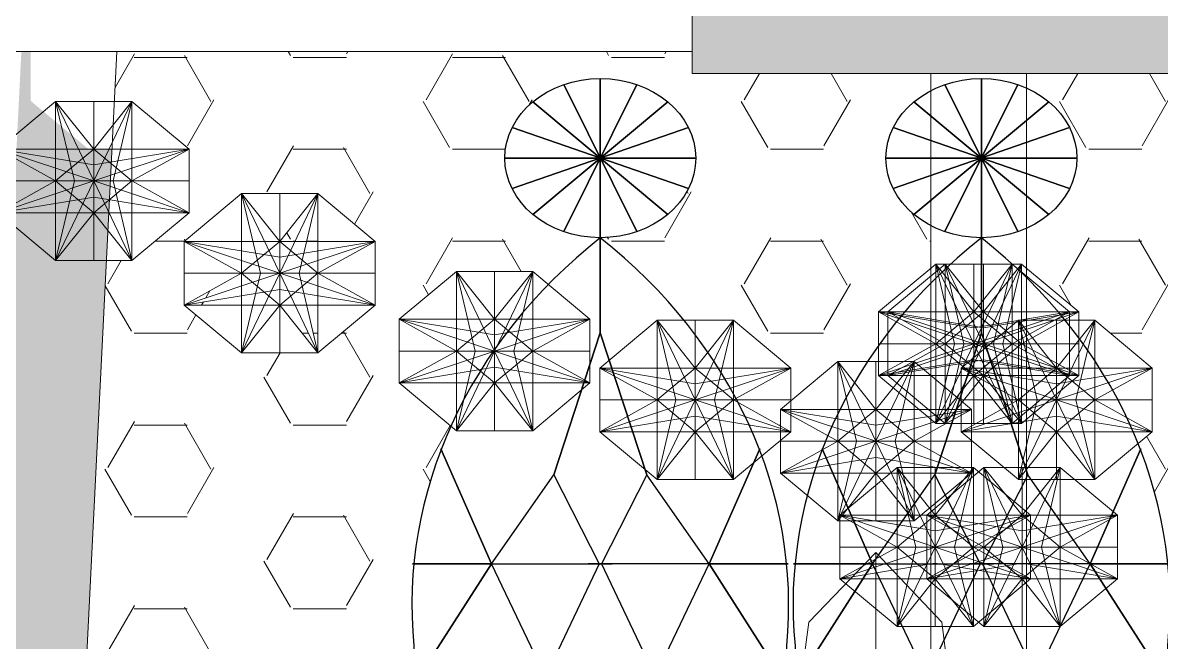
# Model space of a CAD drawing. Header units: inches. Extents: x 193287 to 241687, y 437648 to 550079.
# Drawn here: x 234419.57 to 234455.35, y 465391.59 to 465411.05 of the extents above; entities that cross this region are included whole.
import ezdxf

# ---------------------------------------------------------------- set-up
doc = ezdxf.new("R2010")
doc.units = ezdxf.units.IN
doc.header["$MEASUREMENT"] = 0
doc.linetypes.add('HIDDEN', pattern=[0.375, 0.25, -0.125])
doc.layers.add('CQ SPOT DETAIL DIMENSION', color=9, linetype='Continuous')
doc.layers.add('E-LITE-FIXT-NORM-CEILING', color=3, linetype='Continuous')

# ---------------------------------------------------------------- blocks, each defined once
blk = doc.blocks.new('CRYSTAL ALMOND')
at = {"color": 4}
for p, q in [((16643.04392548388, 3698.136794871885), (16650.69759413118, 3716.614385522109)), ((16650.69759413117, 3698.136794871885), (16643.04392548387, 3716.614385522109)), ((16650.69759413118, 3716.614385522109), (16643.04392548388, 3698.136794871885)), ((16643.04392548388, 3716.614385522107), (16650.69759413117, 3698.136794871882)), ((16646.87075980753, 3697.375590196999), (16646.87075980753, 3717.375590196996)), ((16646.87075980753, 3717.375590196996), (16646.87075980753, 3697.375590196999)), ((16639.79969199566, 3700.30452238513), (16653.94182761939, 3714.446658008861)), ((16653.94182761939, 3700.30452238513), (16639.79969199566, 3714.446658008861)), ((16653.9418276194, 3714.446658008863), (16639.79969199566, 3700.304522385133)), ((16639.79969199566, 3714.446658008863), (16653.94182761939, 3700.304522385132)), ((16637.63196448241, 3703.548755873348), (16656.10955513264, 3711.202424520648)), ((16656.10955513264, 3703.548755873345), (16637.63196448241, 3711.202424520647)), ((16656.10955513264, 3711.202424520646), (16637.63196448241, 3703.548755873344)), ((16637.63196448241, 3711.202424520648), (16656.10955513264, 3703.548755873346)), ((16636.87075980752, 3707.375590196996), (16656.87075980752, 3707.375590196996)), ((16656.87075980752, 3707.375590196996), (16636.87075980752, 3707.375590196996)), ((16627.19847976042, 3656.410555810113), (16648.12835971581, 3656.41055581011)), ((16666.54303985463, 3656.41055581011), (16645.61315989925, 3656.41055581011))]:
    blk.add_line(p, q, dxfattribs=at)
for points in [[(16646.87075980753, 3625.35748944595), (16646.87075980753, 3634.379865420907), (16641.13501732991, 3642.207152487384), (16635.47711062292, 3656.412236164359), (16630.17234510371, 3670.845049834504), (16635.47711062292, 3656.412236164359), (16642.00545440183, 3667.573356105111), (16646.87075980753, 3685.441208679175), (16646.87075980753, 3697.375590196993), (16646.87075980753, 3685.441208679175), (16642.00545440183, 3667.573356105111), (16646.75373299187, 3656.41055581011), (16641.13501732991, 3642.207152487384), (16633.58700076425, 3631.139002675256), (16641.13501732991, 3642.207152487384), (16635.47711062292, 3656.412236164359), (16627.73279780014, 3641.910013242532), (16635.47711062292, 3656.412236164359), (16627.19847976042, 3656.410555810113), (16646.75373299187, 3656.41055581011)], [(16646.87075980753, 3625.35748944595), (16646.87075980753, 3634.379865420907), (16652.60650228513, 3642.207152487384), (16658.26440899214, 3656.412236164357), (16663.56917451133, 3670.845049834504), (16658.26440899214, 3656.412236164357), (16651.73606521323, 3667.57335610511), (16646.87075980753, 3685.441208679175), (16646.87075980753, 3697.375590196993), (16646.87075980753, 3685.441208679175), (16651.73606521323, 3667.57335610511), (16646.98778662319, 3656.41055581011), (16652.60650228513, 3642.207152487384), (16660.1545188508, 3631.139002675254), (16652.60650228513, 3642.207152487384), (16658.26440899214, 3656.412236164357), (16666.00872181491, 3641.91001324253), (16658.26440899214, 3656.412236164357), (16666.54303985463, 3656.41055581011), (16646.98778662319, 3656.41055581011)]]:
    blk.add_lwpolyline(points, dxfattribs=at)
blk.add_circle((16646.87075980753, 3707.375590196996), 10, dxfattribs=at)
for centre, radius, start, end in [((16690.90522843881, 3651.250802662294), 63.76935355451035, 133.6718501951636, 184.618937128605), ((16602.83629117625, 3651.250802662295), 63.76935355451035, 355.3810628713922, 46.32814980483348), ((16647.91205246385, 3645.901307439538), 20.57019076600424, 179.4032131307408, 267.0983650391007), ((16645.8294671512, 3645.901307439538), 20.57019076600424, 272.9016349608965, 0.5967868692562939)]:
    blk.add_arc(centre, radius, start, end, dxfattribs=at)
blk = doc.blocks.new('COLIER')
at = {"color": 4, "lineweight": 0}
for p, q in [((8394.670950515927, 3316.420304326292), (8400.670950515927, 3322.420304326293)), ((8400.670950515927, 3322.420304326293), (8400.670950515927, 3302.420304326294)), ((8400.670950515927, 3322.420304326293), (8408.67095051593, 3322.420304326293)), ((8400.670950515925, 3322.42030432629), (8404.670950515927, 3316.420304326293)), ((8400.670950515927, 3322.420304326285), (8402.64241710195, 3312.420304326292)), ((8404.670950515932, 3312.420304326293), (8400.670950515925, 3322.42030432629)), ((8404.670950515927, 3322.420304326293), (8404.670950515927, 3302.420304326294)), ((8408.67095051593, 3322.420304326293), (8404.67095051593, 3316.420304326293)), ((8404.670950515927, 3312.420304326293), (8408.67095051593, 3322.420304326293)), ((8408.670950515927, 3322.420304326288), (8406.69948392991, 3312.420304326293)), ((8408.670950515927, 3322.420304326293), (8408.670950515927, 3302.420304326294)), ((8408.67095051593, 3322.420304326293), (8414.67095051593, 3316.420304326292)), ((8394.670950515927, 3316.420304326292), (8414.67095051593, 3316.420304326292)), ((8394.670950515927, 3308.420304326293), (8394.670950515927, 3316.420304326292)), ((8394.670950515925, 3316.420304326299), (8400.670950515923, 3312.420304326293)), ((8394.67095051593, 3316.420304326296), (8404.670950515927, 3314.44883774027)), ((8404.670950515923, 3312.420304326288), (8394.670950515925, 3316.420304326299)), ((8400.670950515927, 3312.420304326295), (8404.670950515927, 3316.420304326289)), ((8414.670950515923, 3316.420304326296), (8404.67095051593, 3314.44883774027)), ((8404.670950515932, 3312.420304326288), (8414.67095051593, 3316.420304326299)), ((8404.670950515927, 3316.420304326289), (8408.670950515934, 3312.42030432629)), ((8414.67095051593, 3316.420304326299), (8408.670950515934, 3312.420304326293)), ((8414.67095051593, 3316.420304326292), (8414.67095051593, 3308.420304326293)), ((8394.670950515927, 3312.420304326293), (8414.67095051593, 3312.420304326293)), ((8394.670950515923, 3308.420304326293), (8400.670950515923, 3312.42030432629)), ((8404.670950515923, 3312.420304326293), (8394.670950515923, 3308.420304326293)), ((8400.670950515927, 3302.420304326302), (8402.64241710195, 3312.420304326295)), ((8404.670950515932, 3312.420304326293), (8400.670950515925, 3302.420304326295)), ((8404.670950515927, 3308.420304326297), (8400.670950515923, 3312.42030432629)), ((8404.670950515927, 3312.420304326293), (8408.67095051593, 3302.420304326293)), ((8404.670950515932, 3312.420304326293), (8414.670950515934, 3308.420304326293)), ((8408.670950515934, 3312.42030432629), (8404.670950515927, 3308.420304326297)), ((8408.670950515927, 3302.420304326299), (8406.69948392991, 3312.420304326293)), ((8414.670950515934, 3308.420304326293), (8408.670950515934, 3312.42030432629)), ((8394.670950515927, 3308.420304326296), (8404.670950515923, 3310.39177091231)), ((8414.67095051593, 3308.420304326296), (8404.670950515932, 3310.39177091231)), ((8394.670950515927, 3308.420304326293), (8414.67095051593, 3308.420304326293)), ((8400.67095051593, 3302.420304326294), (8394.670950515927, 3308.420304326293)), ((8400.670950515925, 3302.420304326295), (8404.670950515927, 3308.420304326293)), ((8408.67095051593, 3302.420304326293), (8404.67095051593, 3308.420304326293)), ((8414.67095051593, 3308.420304326293), (8408.670950515927, 3302.420304326294)), ((8408.670950515927, 3302.420304326294), (8400.67095051593, 3302.420304326294)), ((8390.606981468914, 3290.893039470994), (8396.606981468914, 3296.893039470994)), ((8396.606981468914, 3296.893039470994), (8396.606981468914, 3276.893039470996)), ((8396.606981468914, 3296.893039470994), (8404.606981468916, 3296.893039470994)), ((8396.60698146891, 3296.893039470992), (8400.606981468914, 3290.893039470994)), ((8396.606981468914, 3296.893039470986), (8398.578448054936, 3286.893039470994)), ((8400.606981468922, 3286.893039470994), (8396.60698146891, 3296.893039470992)), ((8400.606981468914, 3296.893039470994), (8400.606981468914, 3276.893039470996)), ((8404.606981468916, 3296.893039470994), (8400.606981468916, 3290.893039470994)), ((8400.606981468914, 3286.893039470994), (8404.606981468916, 3296.893039470994)), ((8404.606981468914, 3296.893039470989), (8402.635514882897, 3286.893039470994)), ((8404.606981468914, 3296.893039470994), (8404.606981468914, 3276.893039470996)), ((8404.606981468916, 3296.893039470994), (8410.606981468914, 3290.893039470994)), ((8390.606981468914, 3290.893039470994), (8410.606981468914, 3290.893039470994)), ((8390.606981468914, 3282.893039470995), (8390.606981468914, 3290.893039470994)), ((8390.60698146891, 3290.893039471), (8396.606981468909, 3286.893039470994)), ((8390.606981468916, 3290.893039470997), (8400.60698146891, 3288.921572884972)), ((8400.606981468909, 3286.893039470989), (8390.60698146891, 3290.893039471)), ((8396.606981468914, 3286.893039470995), (8400.606981468914, 3290.89303947099)), ((8410.60698146891, 3290.893039470997), (8400.606981468916, 3288.921572884972)), ((8400.606981468922, 3286.893039470989), (8410.606981468916, 3290.893039471)), ((8400.606981468914, 3290.89303947099), (8404.606981468922, 3286.893039470991)), ((8410.606981468916, 3290.893039471), (8404.606981468922, 3286.893039470994)), ((8410.606981468914, 3290.893039470994), (8410.606981468914, 3282.893039470995)), ((8390.606981468914, 3286.893039470994), (8410.606981468914, 3286.893039470994)), ((8390.606981468909, 3282.893039470995), (8396.606981468909, 3286.893039470991)), ((8400.606981468909, 3286.893039470994), (8390.606981468909, 3282.893039470995)), ((8396.606981468914, 3276.893039471003), (8398.578448054936, 3286.893039470995)), ((8400.606981468922, 3286.893039470994), (8396.60698146891, 3276.893039470996)), ((8400.606981468914, 3282.893039470998), (8396.606981468909, 3286.893039470991)), ((8400.606981468914, 3286.893039470994), (8404.606981468916, 3276.893039470994)), ((8400.606981468922, 3286.893039470994), (8410.606981468922, 3282.893039470995)), ((8404.606981468922, 3286.893039470991), (8400.606981468914, 3282.893039470998)), ((8404.606981468914, 3276.893039471), (8402.635514882897, 3286.893039470994)), ((8410.606981468922, 3282.893039470995), (8404.606981468922, 3286.893039470991)), ((8390.606981468914, 3282.893039470997), (8400.606981468909, 3284.864506057012)), ((8410.606981468914, 3282.893039470997), (8400.606981468922, 3284.864506057012)), ((8390.606981468914, 3282.893039470995), (8410.606981468914, 3282.893039470995)), ((8396.606981468918, 3276.893039470996), (8390.606981468914, 3282.893039470995)), ((8396.60698146891, 3276.893039470996), (8400.606981468914, 3282.893039470994)), ((8404.606981468916, 3276.893039470994), (8400.606981468916, 3282.893039470994)), ((8410.606981468914, 3282.893039470995), (8404.606981468914, 3276.893039470996)), ((8404.606981468914, 3276.893039470996), (8396.606981468918, 3276.893039470996))]:
    blk.add_line(p, q, dxfattribs=at)
blk = doc.blocks.new('COLIER5')
at = {"color": 4, "lineweight": 0}
for p, q in [((8313.218561175172, 3454.69106022486), (8319.218561175167, 3460.69106022486)), ((8319.218561175167, 3460.69106022486), (8319.218561175167, 3440.691060224861)), ((8319.218561175167, 3460.69106022486), (8327.218561175174, 3460.69106022486)), ((8319.218561175167, 3460.691060224859), (8323.21856117517, 3454.69106022486)), ((8319.218561175167, 3460.691060224853), (8321.190027761193, 3450.691060224861)), ((8323.218561175176, 3450.691060224861), (8319.218561175167, 3460.691060224859)), ((8323.21856117517, 3460.69106022486), (8323.21856117517, 3440.691060224861)), ((8327.218561175174, 3460.69106022486), (8323.218561175174, 3454.69106022486)), ((8323.21856117517, 3450.691060224861), (8327.218561175174, 3460.69106022486)), ((8327.21856117517, 3460.691060224855), (8325.247094589153, 3450.691060224861)), ((8327.21856117517, 3460.69106022486), (8327.21856117517, 3440.691060224861)), ((8327.218561175174, 3460.69106022486), (8333.21856117517, 3454.69106022486)), ((8313.218561175172, 3454.69106022486), (8333.21856117517, 3454.69106022486)), ((8313.218561175167, 3454.691060224866), (8319.218561175167, 3450.691060224861)), ((8313.218561175174, 3454.691060224863), (8323.218561175168, 3452.719593638838)), ((8323.218561175165, 3450.691060224855), (8313.218561175167, 3454.691060224866)), ((8319.218561175167, 3450.691060224862), (8323.21856117517, 3454.691060224857)), ((8333.218561175167, 3454.691060224863), (8323.218561175174, 3452.719593638838)), ((8323.218561175176, 3450.691060224855), (8333.218561175172, 3454.691060224866)), ((8323.21856117517, 3454.691060224857), (8327.218561175174, 3450.691060224857)), ((8333.218561175172, 3454.691060224866), (8327.218561175174, 3450.691060224861)), ((8333.21856117517, 3454.69106022486), (8333.21856117517, 3446.691060224861)), ((8313.218561175172, 3450.691060224861), (8333.21856117517, 3450.691060224861)), ((8313.218561175165, 3446.691060224861), (8319.218561175167, 3450.691060224857)), ((8323.218561175165, 3450.691060224861), (8313.218561175165, 3446.691060224861)), ((8319.218561175167, 3440.691060224869), (8321.190027761193, 3450.691060224862)), ((8323.218561175176, 3450.691060224861), (8319.218561175167, 3440.691060224863)), ((8323.21856117517, 3446.691060224865), (8319.218561175167, 3450.691060224857)), ((8323.21856117517, 3450.691060224861), (8327.218561175174, 3440.691060224861)), ((8323.218561175176, 3450.691060224861), (8333.218561175176, 3446.691060224861)), ((8327.218561175174, 3450.691060224857), (8323.21856117517, 3446.691060224865)), ((8327.21856117517, 3440.691060224867), (8325.247094589153, 3450.691060224861)), ((8333.218561175176, 3446.691060224861), (8327.218561175174, 3450.691060224857)), ((8313.218561175172, 3446.691060224864), (8323.218561175165, 3448.662526810878)), ((8333.21856117517, 3446.691060224864), (8323.218561175176, 3448.662526810878)), ((8332.704209839301, 3443.096966411955), (8338.7042098393, 3449.096966411955)), ((8338.7042098393, 3449.096966411955), (8338.7042098393, 3429.096966411955)), ((8338.7042098393, 3449.096966411955), (8346.704209839305, 3449.096966411955)), ((8338.704209839298, 3449.096966411953), (8342.704209839301, 3443.096966411955)), ((8338.7042098393, 3449.096966411947), (8340.675676425324, 3439.096966411954)), ((8342.704209839305, 3439.096966411955), (8338.704209839298, 3449.096966411953)), ((8342.704209839301, 3449.096966411954), (8342.704209839301, 3429.096966411955)), ((8346.704209839305, 3449.096966411955), (8342.704209839301, 3443.096966411955)), ((8342.704209839301, 3439.096966411955), (8346.704209839305, 3449.096966411955)), ((8346.704209839301, 3449.096966411949), (8344.732743253282, 3439.096966411955)), ((8346.704209839301, 3449.096966411954), (8346.704209839301, 3429.096966411955)), ((8346.704209839305, 3449.096966411955), (8352.704209839301, 3443.096966411955)), ((8313.218561175172, 3446.691060224861), (8333.21856117517, 3446.691060224861)), ((8319.218561175174, 3440.691060224863), (8313.218561175172, 3446.691060224861)), ((8319.218561175167, 3440.691060224863), (8323.21856117517, 3446.691060224861)), ((8327.218561175174, 3440.691060224861), (8323.218561175174, 3446.691060224861)), ((8333.21856117517, 3446.691060224861), (8327.21856117517, 3440.691060224861)), ((8332.704209839301, 3443.096966411955), (8352.704209839301, 3443.096966411955)), ((8332.704209839301, 3435.096966411955), (8332.704209839301, 3443.096966411955)), ((8332.704209839298, 3443.09696641196), (8338.704209839294, 3439.096966411955)), ((8332.704209839305, 3443.096966411957), (8342.704209839298, 3441.125499825932)), ((8342.704209839294, 3439.096966411949), (8332.704209839298, 3443.09696641196)), ((8338.7042098393, 3439.096966411956), (8342.704209839301, 3443.09696641195)), ((8352.704209839294, 3443.096966411957), (8342.704209839301, 3441.125499825932)), ((8342.704209839305, 3439.096966411949), (8352.704209839301, 3443.09696641196)), ((8342.704209839301, 3443.09696641195), (8346.704209839305, 3439.096966411952)), ((8352.704209839301, 3443.09696641196), (8346.704209839305, 3439.096966411955)), ((8352.704209839301, 3443.096966411955), (8352.704209839301, 3435.096966411955)), ((8327.21856117517, 3440.691060224861), (8319.218561175174, 3440.691060224863)), ((8332.704209839301, 3439.096966411955), (8352.704209839301, 3439.096966411955)), ((8332.704209839294, 3435.096966411955), (8338.704209839294, 3439.096966411952)), ((8342.704209839294, 3439.096966411955), (8332.704209839294, 3435.096966411955)), ((8338.7042098393, 3429.096966411963), (8340.675676425324, 3439.096966411955)), ((8342.704209839305, 3439.096966411955), (8338.704209839298, 3429.096966411957)), ((8342.704209839301, 3435.096966411958), (8338.704209839294, 3439.096966411952)), ((8342.704209839301, 3439.096966411955), (8346.704209839305, 3429.096966411954)), ((8342.704209839305, 3439.096966411955), (8352.704209839305, 3435.096966411955)), ((8346.704209839305, 3439.096966411952), (8342.704209839301, 3435.096966411958)), ((8346.704209839301, 3429.09696641196), (8344.732743253282, 3439.096966411955)), ((8352.704209839305, 3435.096966411955), (8346.704209839305, 3439.096966411952)), ((8355.204863240195, 3433.315542272031), (8361.204863240195, 3439.31554227203)), ((8361.204863240195, 3439.31554227203), (8361.204863240195, 3419.315542272031)), ((8361.204863240195, 3439.31554227203), (8369.204863240197, 3439.31554227203)), ((8361.204863240191, 3439.315542272029), (8365.204863240191, 3433.315542272031)), ((8361.204863240195, 3439.315542272023), (8363.176329826214, 3429.315542272031)), ((8365.204863240198, 3429.315542272031), (8361.204863240191, 3439.315542272029)), ((8365.204863240191, 3439.31554227203), (8365.204863240191, 3419.315542272031)), ((8369.204863240197, 3439.31554227203), (8365.204863240197, 3433.315542272031)), ((8365.204863240191, 3429.315542272031), (8369.204863240197, 3439.31554227203)), ((8369.204863240193, 3439.315542272026), (8367.233396654176, 3429.315542272031)), ((8369.204863240193, 3439.31554227203), (8369.204863240193, 3419.315542272031)), ((8369.204863240197, 3439.31554227203), (8375.204863240195, 3433.31554227203)), ((8332.704209839301, 3435.096966411958), (8342.704209839294, 3437.068432997972)), ((8352.704209839301, 3435.096966411958), (8342.704209839305, 3437.068432997972)), ((8332.704209839301, 3435.096966411955), (8352.704209839301, 3435.096966411955)), ((8338.704209839305, 3429.096966411957), (8332.704209839301, 3435.096966411955)), ((8338.704209839298, 3429.096966411957), (8342.704209839301, 3435.096966411955)), ((8346.704209839305, 3429.096966411954), (8342.704209839301, 3435.096966411955)), ((8352.704209839301, 3435.096966411955), (8346.704209839301, 3429.096966411955)), ((8355.204863240195, 3433.315542272031), (8375.204863240195, 3433.31554227203)), ((8355.204863240195, 3425.315542272031), (8355.204863240195, 3433.315542272031)), ((8355.204863240191, 3433.315542272036), (8361.204863240187, 3429.315542272031)), ((8355.204863240197, 3433.315542272033), (8365.204863240191, 3431.344075686008)), ((8365.204863240187, 3429.315542272025), (8355.204863240191, 3433.315542272036)), ((8361.204863240195, 3429.315542272032), (8365.204863240191, 3433.315542272027)), ((8375.204863240191, 3433.315542272033), (8365.204863240197, 3431.344075686008)), ((8365.204863240198, 3429.315542272025), (8375.204863240195, 3433.315542272036)), ((8365.204863240191, 3433.315542272027), (8369.204863240198, 3429.315542272028)), ((8375.204863240195, 3433.315542272036), (8369.204863240198, 3429.315542272031)), ((8375.204863240195, 3433.31554227203), (8375.204863240195, 3425.315542272031)), ((8382.232598963852, 3433.193429256994), (8376.232598963854, 3427.193429256993)), ((8382.232598963854, 3433.193429256993), (8382.232598963854, 3413.193429256994)), ((8390.232598963852, 3433.193429256993), (8382.232598963852, 3433.193429256994)), ((8382.232598963852, 3433.193429256994), (8386.23259896385, 3427.193429256993)), ((8382.232598963854, 3433.193429256988), (8384.204065549871, 3423.193429256992)), ((8386.232598963854, 3423.193429256992), (8382.232598963852, 3433.193429256994)), ((8386.232598963854, 3433.193429256993), (8386.232598963854, 3413.193429256994)), ((8390.232598963856, 3433.193429256991), (8386.232598963854, 3427.193429256993)), ((8386.232598963848, 3423.193429256992), (8390.232598963856, 3433.193429256991)), ((8390.232598963852, 3433.193429256985), (8388.261132377831, 3423.193429256992)), ((8390.232598963852, 3433.193429256993), (8390.232598963852, 3413.193429256994)), ((8396.232598963852, 3427.193429256993), (8390.232598963852, 3433.193429256993)), ((8414.088823566079, 3427.193429256993), (8420.088823566077, 3433.193429256993)), ((8420.088823566077, 3433.193429256993), (8420.088823566077, 3413.193429256993)), ((8420.088823566077, 3433.193429256993), (8428.088823566082, 3433.193429256993)), ((8420.088823566075, 3433.193429256991), (8424.088823566079, 3427.193429256993)), ((8420.088823566077, 3433.193429256985), (8422.060290152102, 3423.193429256992)), ((8424.088823566082, 3423.193429256992), (8420.088823566075, 3433.193429256991)), ((8424.088823566079, 3433.193429256993), (8424.088823566079, 3413.193429256993)), ((8428.088823566082, 3433.193429256993), (8424.088823566079, 3427.193429256993)), ((8424.088823566079, 3423.193429256992), (8428.088823566082, 3433.193429256993)), ((8428.088823566075, 3433.193429256988), (8426.11735698006, 3423.193429256992)), ((8428.088823566075, 3433.193429256993), (8428.088823566075, 3413.193429256993)), ((8428.088823566082, 3433.193429256993), (8434.088823566075, 3427.193429256993)), ((8355.204863240195, 3429.315542272031), (8375.204863240195, 3429.315542272031)), ((8355.204863240187, 3425.315542272031), (8361.204863240187, 3429.315542272028)), ((8365.204863240187, 3429.315542272031), (8355.204863240187, 3425.315542272031)), ((8361.204863240195, 3419.31554227204), (8363.176329826214, 3429.315542272032)), ((8365.204863240198, 3429.315542272031), (8361.204863240191, 3419.315542272033)), ((8365.204863240191, 3425.315542272035), (8361.204863240187, 3429.315542272028)), ((8365.204863240191, 3429.315542272031), (8369.204863240197, 3419.315542272031)), ((8365.204863240198, 3429.315542272031), (8375.204863240197, 3425.315542272031)), ((8369.204863240198, 3429.315542272028), (8365.204863240191, 3425.315542272035)), ((8369.204863240193, 3419.315542272038), (8367.233396654176, 3429.315542272031)), ((8375.204863240197, 3425.315542272031), (8369.204863240198, 3429.315542272028)), ((8346.704209839301, 3429.096966411955), (8338.704209839305, 3429.096966411957)), ((8395.160711264967, 3421.998899420464), (8401.160711264965, 3427.998899420462)), ((8401.160711264965, 3427.998899420462), (8401.160711264965, 3407.998899420463)), ((8401.160711264965, 3427.998899420462), (8409.160711264973, 3427.998899420462)), ((8401.160711264965, 3427.99889942046), (8405.160711264965, 3421.998899420464)), ((8401.160711264965, 3427.998899420455), (8403.132177850988, 3417.998899420461)), ((8405.16071126497, 3417.998899420462), (8401.160711264965, 3427.99889942046)), ((8405.160711264965, 3427.998899420462), (8405.160711264965, 3407.998899420463)), ((8409.160711264973, 3427.998899420462), (8405.160711264969, 3421.998899420464)), ((8405.160711264965, 3417.998899420462), (8409.160711264973, 3427.998899420462)), ((8409.160711264965, 3427.998899420457), (8407.189244678948, 3417.998899420462)), ((8409.160711264965, 3427.998899420462), (8409.160711264965, 3407.998899420463)), ((8409.160711264973, 3427.998899420462), (8415.160711264965, 3421.998899420464)), ((8355.204863240195, 3425.315542272034), (8365.204863240187, 3427.287008858048)), ((8375.204863240195, 3425.315542272033), (8365.204863240198, 3427.287008858048)), ((8396.232598963852, 3427.193429256993), (8376.232598963854, 3427.193429256993)), ((8376.232598963854, 3427.193429256993), (8376.232598963854, 3419.193429256992)), ((8376.232598963852, 3427.193429256999), (8382.232598963848, 3423.193429256992)), ((8376.232598963858, 3427.193429256996), (8386.23259896385, 3425.221962670971)), ((8386.232598963848, 3423.193429256988), (8376.232598963852, 3427.193429256999)), ((8386.232598963854, 3427.193429256989), (8382.232598963848, 3423.19342925699)), ((8396.23259896385, 3427.193429256996), (8386.232598963856, 3425.221962670971)), ((8386.23259896386, 3423.193429256988), (8396.232598963856, 3427.193429256999)), ((8390.232598963852, 3423.193429256994), (8386.232598963854, 3427.193429256989)), ((8396.232598963856, 3427.193429256999), (8390.23259896386, 3423.193429256992)), ((8396.232598963852, 3419.193429256992), (8396.232598963852, 3427.193429256993)), ((8414.088823566079, 3427.193429256993), (8434.088823566075, 3427.193429256993)), ((8414.088823566079, 3419.193429256992), (8414.088823566079, 3427.193429256993)), ((8414.088823566075, 3427.193429256998), (8420.088823566071, 3423.193429256992)), ((8414.088823566079, 3427.193429256995), (8424.088823566075, 3425.22196267097)), ((8424.088823566071, 3423.193429256988), (8414.088823566075, 3427.193429256998)), ((8420.088823566077, 3423.193429256994), (8424.088823566079, 3427.193429256989)), ((8434.088823566073, 3427.193429256995), (8424.088823566079, 3425.22196267097)), ((8424.088823566082, 3423.193429256988), (8434.088823566079, 3427.193429256998)), ((8424.088823566079, 3427.193429256989), (8428.088823566082, 3423.19342925699)), ((8434.088823566079, 3427.193429256998), (8428.088823566082, 3423.193429256992)), ((8434.088823566075, 3427.193429256993), (8434.088823566075, 3419.193429256992)), ((8355.204863240195, 3425.315542272031), (8375.204863240195, 3425.315542272031)), ((8361.204863240197, 3419.315542272033), (8355.204863240195, 3425.315542272031)), ((8361.204863240191, 3419.315542272033), (8365.204863240191, 3425.315542272031)), ((8369.204863240197, 3419.315542272031), (8365.204863240197, 3425.315542272031)), ((8375.204863240195, 3425.315542272031), (8369.204863240193, 3419.315542272031)), ((8396.232598963852, 3423.193429256992), (8376.232598963854, 3423.193429256992)), ((8376.232598963848, 3419.193429256992), (8382.232598963848, 3423.19342925699)), ((8386.232598963848, 3423.193429256992), (8376.232598963848, 3419.193429256992)), ((8382.232598963854, 3413.193429256999), (8384.204065549871, 3423.193429256992)), ((8386.232598963854, 3423.193429256992), (8382.232598963852, 3413.193429256993)), ((8382.232598963848, 3423.19342925699), (8386.232598963854, 3419.193429256998)), ((8386.232598963848, 3423.193429256992), (8390.232598963856, 3413.193429256995)), ((8386.23259896386, 3423.193429256992), (8396.232598963861, 3419.193429256992)), ((8386.232598963854, 3419.193429256998), (8390.23259896386, 3423.19342925699)), ((8390.232598963852, 3413.193429257002), (8388.261132377831, 3423.193429256994)), ((8396.232598963861, 3419.193429256992), (8390.23259896386, 3423.19342925699)), ((8414.088823566079, 3423.193429256992), (8434.088823566075, 3423.193429256992)), ((8414.088823566071, 3419.193429256992), (8420.088823566071, 3423.19342925699)), ((8424.088823566071, 3423.193429256992), (8414.088823566071, 3419.193429256992)), ((8420.088823566077, 3413.193429257001), (8422.060290152102, 3423.193429256994)), ((8424.088823566082, 3423.193429256992), (8420.088823566075, 3413.193429256995)), ((8424.088823566079, 3419.193429256998), (8420.088823566071, 3423.19342925699)), ((8424.088823566079, 3423.193429256992), (8428.088823566082, 3413.193429256993)), ((8424.088823566082, 3423.193429256992), (8434.088823566082, 3419.193429256992)), ((8428.088823566082, 3423.19342925699), (8424.088823566079, 3419.193429256998)), ((8428.088823566075, 3413.193429256999), (8426.11735698006, 3423.193429256992)), ((8434.088823566082, 3419.193429256992), (8428.088823566082, 3423.19342925699)), ((8395.160711264967, 3421.998899420464), (8415.160711264965, 3421.998899420464)), ((8395.160711264967, 3413.998899420462), (8395.160711264967, 3421.998899420464)), ((8395.160711264964, 3421.998899420469), (8401.16071126496, 3417.998899420462)), ((8395.160711264969, 3421.998899420465), (8405.160711264964, 3420.027432834439)), ((8405.16071126496, 3417.998899420457), (8395.160711264964, 3421.998899420469)), ((8401.160711264965, 3417.998899420464), (8405.160711264965, 3421.998899420458)), ((8415.160711264962, 3421.998899420465), (8405.160711264969, 3420.027432834439)), ((8405.16071126497, 3417.998899420457), (8415.160711264967, 3421.998899420469)), ((8405.160711264965, 3421.998899420458), (8409.160711264973, 3417.99889942046)), ((8415.160711264967, 3421.998899420469), (8409.160711264973, 3417.998899420462)), ((8415.160711264965, 3421.998899420464), (8415.160711264965, 3413.998899420462)), ((8376.232598963854, 3419.193429256996), (8386.232598963848, 3421.16489584301)), ((8396.232598963852, 3419.193429256996), (8386.23259896386, 3421.16489584301)), ((8414.088823566079, 3419.193429256996), (8424.088823566071, 3421.16489584301)), ((8434.088823566075, 3419.193429256996), (8424.088823566082, 3421.16489584301)), ((8369.204863240193, 3419.315542272031), (8361.204863240197, 3419.315542272033)), ((8396.232598963852, 3419.193429256992), (8376.232598963854, 3419.193429256992)), ((8376.232598963854, 3419.193429256992), (8382.232598963854, 3413.193429256994)), ((8382.232598963852, 3413.193429256993), (8386.23259896385, 3419.193429256992)), ((8390.232598963856, 3413.193429256995), (8386.232598963854, 3419.193429256992)), ((8390.23259896385, 3413.193429256994), (8396.232598963852, 3419.193429256992)), ((8414.088823566079, 3419.193429256992), (8434.088823566075, 3419.193429256992)), ((8420.088823566079, 3413.193429256994), (8414.088823566079, 3419.193429256992)), ((8420.088823566075, 3413.193429256995), (8424.088823566079, 3419.193429256992)), ((8428.088823566082, 3413.193429256993), (8424.088823566079, 3419.193429256992)), ((8434.088823566075, 3419.193429256992), (8428.088823566075, 3413.193429256993)), ((8395.160711264967, 3417.998899420462), (8415.160711264965, 3417.998899420462)), ((8395.16071126496, 3413.998899420462), (8401.16071126496, 3417.99889942046)), ((8405.16071126496, 3417.998899420462), (8395.16071126496, 3413.998899420462)), ((8401.160711264965, 3407.998899420471), (8403.132177850988, 3417.998899420464)), ((8405.16071126497, 3417.998899420462), (8401.160711264965, 3407.998899420465)), ((8405.160711264965, 3413.998899420465), (8401.16071126496, 3417.99889942046)), ((8405.160711264965, 3417.998899420462), (8409.160711264973, 3407.998899420463)), ((8405.16071126497, 3417.998899420462), (8415.160711264973, 3413.998899420462)), ((8409.160711264973, 3417.99889942046), (8405.160711264965, 3413.998899420465)), ((8409.160711264965, 3407.998899420468), (8407.189244678948, 3417.998899420462)), ((8415.160711264973, 3413.998899420462), (8409.160711264973, 3417.99889942046)), ((8395.160711264967, 3413.998899420465), (8405.16071126496, 3415.970366006479)), ((8415.160711264965, 3413.998899420465), (8405.16071126497, 3415.970366006479)), ((8395.160711264967, 3413.998899420462), (8415.160711264965, 3413.998899420462)), ((8401.160711264969, 3407.998899420463), (8395.160711264967, 3413.998899420462)), ((8401.160711264965, 3407.998899420465), (8405.160711264965, 3413.998899420462)), ((8409.160711264973, 3407.998899420463), (8405.160711264969, 3413.998899420462)), ((8415.160711264965, 3413.998899420462), (8409.160711264965, 3407.998899420463)), ((8382.232598963854, 3413.193429256994), (8390.23259896385, 3413.193429256994)), ((8428.088823566075, 3413.193429256993), (8420.088823566079, 3413.193429256994)), ((8409.160711264965, 3407.998899420463), (8401.160711264969, 3407.998899420463)), ((8398.148920562167, 3395.285154022957), (8405.160711264964, 3404.035154022956)), ((8398.148920562167, 3395.285154022957), (8405.160711264964, 3404.035154022956)), ((8405.160711264964, 3404.035154022956), (8412.066289424705, 3395.285154022957)), ((8405.160711264964, 3404.035154022956), (8412.066289424705, 3395.285154022957)), ((8412.066289424705, 3395.285154022957), (8405.160711264965, 3404.035154022956)), ((8405.160711264965, 3404.035154022956), (8405.160711264964, 3320.035154022956)), ((8391.441460361193, 3337.358689521301), (8398.148920562167, 3395.285154022957)), ((8412.066289424705, 3395.285154022957), (8418.263739169543, 3337.836392211647))]:
    blk.add_line(p, q, dxfattribs=at)
blk = doc.blocks.new('CH20')
h = blk.add_hatch(color=2)
h.set_gradient(color1=(255, 255, 0), color2=(168, 168, 0), one_color=1, tint=0.3300000131130219, name='INVCYLINDER')
h.paths.add_polyline_path([(30, -30), (-30, -30), (-30, -40), (30, -40)])
h = blk.add_hatch(color=2)
h.set_gradient(color1=(255, 255, 0), color2=(255, 255, 219), rotation=45, one_color=1, tint=0.9300000071525574, name='CYLINDER')
h.paths.add_polyline_path([(-100.2944475211225, -37.23601301018061), (-99.30792064690831, -37.23601301018061), (-99.30792064690831, -43.4511110849835), (-93.30792064690831, -49.45111108498167), (-90.79781489194285, -49.45111108498167), (-93.7171189116634, -119.3550845054669), (-103.7258352796379, -119.3550845054669)])
at = {"lineweight": 0, "true_color": 0xc6ecec}
h = blk.add_hatch(dxfattribs=at)
h.set_pattern_fill('HEX', color=254, scale=1.75, style=0)
h.set_pattern_definition([(0, (-8405.160711264965, -2014.935615918386), (0, 9.623705), [5.556249999999998, -11.1125]), (120, (-8405.160711264965, -2014.935615918386), (-8.33437300852732, -4.811852499999996), [5.556249999999995, -11.11249999999999]), (59.99999999999999, (-8399.604461264971, -2014.935615918386), (-8.33437300852732, 4.811852500000001), [5.556249999999998, -11.1125])])
h.paths.add_polyline_path([(90.79781489194285, -49.45111108498167), (85.30792064691195, -49.45111108498167), (79.30792064691195, -43.45111108498167), (79.30792064691195, -37.23601301018061), (30, -37.23601301018061), (30, -40), (5, -40), (5, -41.80512424137305, -0.2767290449063191), (10.28576311377765, -50.62419281920846, -0.276729044906373), (5, -59.4432613970439), (5, -64.46450500189894), (10.48976074904203, -69.95426575094098), (10.48976074904203, -70.99517149060739), (12.16204931263201, -70.99517149060739), (18.162049312632, -76.99517149060739), (18.162049312632, -84.99517149060556), (16.70451389278969, -86.45270691044789, -0.1014777769108165), (19.81354539444146, -111.8842224871878, -0.0868405724146627), (18.66387490519264, -118.882241422054), (19.13671798860377, -119.3550845054669), (22.01575679992675, -119.3550845054669, -0.0930040033788471), (20.69439276590856, -111.8842224871459, -0.1106826299981097), (24.58230259933771, -84.26557603861693), (19.18978503629114, -78.87305847557218), (19.18978503629478, -70.87305847557036), (25.1897850362875, -64.87305847557218), (33.18978503629114, -64.87305847557218), (34.8042148917084, -66.48748833099125, -0.0313281386424429), (40.22217504657965, -60.62419281920846, -0.4142135623733081), (30.22217504657238, -50.62419281920846, -1), (50.22217504657238, -50.62419281920846, -0.1163008485489719), (49.16879263632289, -55.09163433564753), (55.69043843718464, -55.09163433564753), (61.69043843718099, -61.09163433564753), (61.69043843718099, -69.09163433564754), (55.69043843718099, -75.09163433564572), (51.54421367361647, -75.09163433564754, -0.1511615368663461), (59.74995732723619, -111.884222487206, -0.0930040033781113), (58.428593293218, -119.3550845054669), (93.7171189116634, -119.3550845054669)])
h.paths.add_polyline_path([(67.1760871013139, -63.49754052274146), (61.17608710131389, -57.49754052274147), (61.17608710131389, -49.49754052274148), (67.17608710131026, -43.49754052274145), (75.17608710131391, -43.49754052274145), (81.17608710131026, -49.49754052274148), (81.17608710131026, -57.49754052274147), (75.17608710131026, -63.49754052274146)], flags=16)
h.paths.add_polyline_path([(71.17608710131388, -57.49754052273781), (67.1760871013139, -63.49754052273784), (67.1760871013139, -57.49754052274147), (61.17608710131025, -57.49754052274147), (67.17608710131026, -53.49754052274329), (61.17608710132117, -49.49754052274148), (67.17608710131026, -49.49754052274148), (67.1760871013139, -43.49754052274875), (71.17608710131026, -49.49754052274329), (75.17608710131391, -43.49754052274692), (75.17608710131391, -49.49754052274148), (81.17608710131026, -49.49754052274148), (75.17608710131753, -53.49754052274329), (81.17608710132117, -57.49754052274147), (75.17608710131391, -57.49754052274147), (75.17608710131391, -63.49754052273784)], flags=16)
h.paths.add_polyline_path([(71.17608710131755, -57.49754052273781), (70.0332299584552, -56.35468337988095), (67.1760871013139, -63.49754052273421), (68.64943209549529, -56.02419552856009), (61.17608710131754, -57.49754052273781), (68.31894424416531, -54.64039766559836), (67.17608710131026, -53.49754052274511), (68.31894424416531, -52.35468337988823), (61.17608710131754, -49.49754052273965), (68.64943209549529, -50.9708855169265), (67.1760871013139, -43.49754052274511), (70.0332299584552, -50.64039766560018), (71.17608710131755, -49.49754052274511), (72.31894424416895, -50.64039766559655), (75.17608710131026, -43.49754052275239), (73.70274210712888, -50.9708855169265), (81.17608710130298, -49.49754052273965), (74.03322995846247, -52.35468337988641), (75.17608710131753, -53.49754052274511), (74.03322995846247, -54.64039766559836), (81.17608710130663, -57.49754052273781), (73.70274210712888, -56.02419552855828), (75.17608710131026, -63.49754052273784), (72.3189442441653, -56.3546833798864)], flags=0)
h.paths.add_polyline_path([(-9.714236886222352, -50.62419281920846, -0.2590397929259609), (-5, -42.13533492753413), (-5, -40), (-30, -40), (-30, -37.23601301018061), (-90.28769246019512, -37.23601301018061), (-90.54918406850629, -43.49754052273964), (-88.70821307827282, -43.49754052273964), (-82.70821307827646, -49.49754052273965), (-82.70821307827646, -57.49754052274147), (-88.70821307827646, -63.49754052273965), (-91.38441671033794, -63.49754052273965), (-93.71711891167796, -119.3550845054669), (-57.84830177618279, -119.3550845054669, -0.0930040033788471), (-59.16966581020097, -111.8842224871459, -0.1105358799192804), (-55.29478419222503, -84.30018529659355), (-60.72191101325007, -78.87305847557036), (-60.72191101325371, -70.87305847557218), (-54.72191101325371, -64.87305847557036), (-46.72191101325006, -64.87305847556854), (-45.08121586857305, -66.51375362024554, -0.0314610213790304), (-39.64188352952989, -60.62419281920846, -0.4142135623733081), (-49.64188352953715, -50.62419281920846, -1), (-29.64188352953716, -50.62419281920846, -0.4142135623730418), (-39.64188352953352, -60.62419281920846, -0.053395504334184), (-30.87298480108075, -70.99517149060739), (-25.69417528959093, -70.99517149060739), (-19.69417528959457, -76.99517149060556), (-25.41986061165153, -80.8122950386496, -0.0022165812782315), (-25.19219071588305, -81.32982787307994), (-20.76606298847764, -84.28057969134716), (-20.76606298847764, -82.1897013271373), (-14.76606298848128, -82.1897013271373), (-14.76606298848128, -76.18970132713909), (-11.64994708370795, -76.18970132713909, -0.0091846461474151), (-10.48976074904203, -74.15457630111996), (-10.48976074904203, -69.95426575094098), (-5, -64.46450500189894), (-5, -59.11305071088101, -0.2590397929259609)])
h.paths.add_polyline_path([(-63.22256441414721, -61.09163433564028), (-63.22256441414721, -69.09163433564754), (-69.2225644141472, -75.09163433564572), (-77.22256441414356, -75.0916343356439), (-83.2225644141472, -69.0916343356439), (-83.22256441414356, -61.0916343356439), (-77.2225644141472, -55.09163433564572), (-69.22256441414356, -55.09163433564572)], flags=16)
h.paths.add_polyline_path([(-63.22256441414356, -61.09163433564028), (-69.22256441414356, -65.09163433564754), (-63.22256441413991, -69.09163433564572), (-69.2225644141472, -69.09163433564572), (-69.2225644141472, -75.09163433564026), (-73.22256441414356, -69.0916343356439), (-77.2225644141472, -75.09163433564026), (-77.22256441415081, -69.09163433564572), (-83.22256441415082, -69.09163433564572), (-77.22256441415081, -65.09163433564754), (-83.22256441414356, -61.09163433564572), (-77.2225644141472, -61.09163433564572), (-77.22256441414356, -55.09163433565118), (-73.22256441414356, -61.09163433564936), (-69.2225644141472, -55.09163433564935), (-69.2225644141472, -61.09163433564572)], flags=16)
h.paths.add_polyline_path([(-63.22256441414356, -61.09163433564028), (-70.36542155699861, -63.94877719279246), (-69.22256441414356, -65.09163433564754), (-70.36542155699861, -66.2344914785026), (-63.22256441415085, -69.09163433564208), (-70.69590940832859, -67.61828934146433), (-69.22256441415085, -75.09163433563663), (-72.0797072712885, -67.94877719278884), (-73.2225644141472, -69.09163433564208), (-74.36542155699863, -67.94877719279066), (-77.22256441415081, -75.09163433563663), (-75.74921941996581, -67.61828934146433), (-83.22256441414356, -69.09163433564208), (-76.07970727129576, -66.2344914785026), (-77.22256441415081, -65.09163433564935), (-76.07970727129212, -63.94877719279246), (-83.22256441413629, -61.0916343356439), (-75.74921941996217, -62.56497932983258), (-77.2225644141472, -55.09163433565118), (-74.36542155699863, -62.23449147850079), (-73.22256441415085, -61.09163433565118), (-72.0797072712885, -62.23449147850806), (-69.22256441415085, -55.09163433565483), (-70.69590940832859, -62.56497932983075)], flags=0)
at = {"color": 2, "lineweight": 0}
blk.add_line((-90.28769246019512, -37.23601301018061), (-93.73455401058891, -119.7725753466839), dxfattribs=at)
for points in [[(-30, -30), (30, -30), (30, -40), (-30, -40)], [(-5, -40), (5, -40), (5, -119.3550845054669), (-5, -119.3550845054669)]]:
    blk.add_lwpolyline(points, close=True, dxfattribs=at)
blk.add_lwpolyline([(-248.5246487976255, -37.23601301018061), (-30, -37.23601301018061)], dxfattribs=at)
at = {"color": 2}
for name, p in [('COLIER5', (-8415.926774253443, -3504.188600747601)), ('COLIER', (-8405.160711264965, -3386.374570077234))]:
    blk.add_blockref(name, p, dxfattribs=at)
at = {"color": 2, "lineweight": 0}
for p in [(-16686.51264333706, -3757.999783016205), (-16646.58499669375, -3757.999783016205)]:
    blk.add_blockref('CRYSTAL ALMOND', p, dxfattribs=at)
at = {"color": 2, "xscale": -1}
blk.add_blockref('COLIER', (8405.160711264969, -3386.374570077234), dxfattribs=at)
blk = doc.blocks.new('CH21')
at = {"color": 2, "lineweight": 0, "xscale": 1.199999999999999}
blk.add_blockref('CH20', (-28212.40102377517, 10805.44947337786), dxfattribs=at)
blk = doc.blocks.new('SMDS')
at = {"layer": 'E-LITE-FIXT-NORM-CEILING', "linetype": 'HIDDEN', "xscale": 0.25, "yscale": 0.25, "zscale": 0.25}
blk.add_blockref('CH21', (391895.0770739196, 476521.5739663898), dxfattribs=at)

msp = doc.modelspace()

# ---------------------------------------------------------------- block references
at = {"layer": 'CQ SPOT DETAIL DIMENSION'}
msp.add_blockref('SMDS', (-150392.3675674785, -13803.48223888048), dxfattribs=at)

doc.saveas('drawing.dxf')
